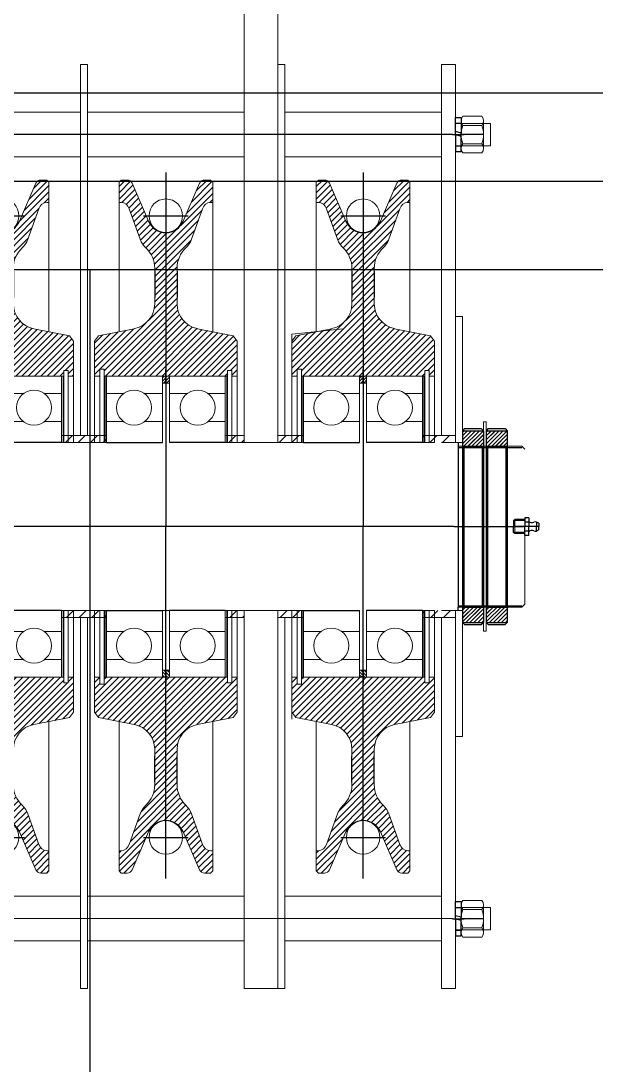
# Model space of a CAD drawing. Extents: x 1767995 to 4174245, y 542814 to 862564.
# Drawn here: x 2119718 to 2120129, y 843341 to 844087 of the extents above; entities that cross this region are included whole.
import ezdxf

# ---------------------------------------------------------------- set-up
doc = ezdxf.new("R2010")
doc.units = 0
doc.header["$LTSCALE"] = 3500
doc.linetypes.add('CENTER', pattern=[2, 1.25, -0.25, 0.25, -0.25])
doc.linetypes.add('DASHED', pattern=[0.75, 0.5, -0.25])
for name, color, linetype, lineweight in [('1轮廓实线层', 7, 'Continuous', 30), ('5文本', 7, 'Continuous', 15), ('6标注线', 7, 'Continuous', 13)]:
    doc.layers.add(name, color=color, linetype=linetype, lineweight=lineweight)
for name, color, linetype in [('2细线层', 4, 'Continuous'), ('3中心线层', 1, 'CENTER'), ('4虚线层', 6, 'DASHED'), ('5剖面线层', 2, 'Continuous')]:
    doc.layers.add(name, color=color, linetype=linetype)
pattern_1 = [(45, (4083.5064, 16911.954), (-4.490128, 4.490128), [])]

# ---------------------------------------------------------------- blocks, each defined once
blk = doc.blocks.new('tec')
at = {"layer": '1轮廓实线层'}
for p, q in [((146662.62, 39751.69), (144310.62, 39751.69)), ((146662.62, 39625.69), (144310.62, 39625.69)), ((145549.62, 37051.69), (145549.62, 39625.69))]:
    blk.add_line(p, q, dxfattribs=at)
at = {"layer": '3中心线层'}
blk.add_line((146662.62, 39688.69), (144310.62, 39688.69), dxfattribs=at)
blk = doc.blocks.new('00')
at = {"layer": '1轮廓实线层'}
h = blk.add_hatch(dxfattribs=at)
h.set_pattern_fill('JIS_LC_20', color=6, scale=0.1, style=0)
h.paths.add_polyline_path([(34019.49, -29282.4), (34004.49, -29282.4), (34004.49, -29293.4), (34019.49, -29293.4)])
h.paths.add_polyline_path([(34019.49, -29293.4), (34004.49, -29293.4), (34005.49, -29294.4), (34018.49, -29294.4)])
h.paths.add_polyline_path([(34019.49, -29408.4), (34004.49, -29408.4), (34004.49, -29419.4), (34019.49, -29419.4)])
h.paths.add_polyline_path([(34018.49, -29407.4), (34005.49, -29407.4), (34004.49, -29408.4), (34019.49, -29408.4)])
for p, q in [((34005.99, -29280.9), (34004.49, -29282.4)), ((34004.49, -29282.4), (34019.49, -29282.4)), ((34004.49, -29282.4), (34004.49, -29419.4)), ((34005.99, -29280.9), (34017.99, -29280.9)), ((34017.99, -29280.9), (34019.49, -29282.4)), ((34019.49, -29282.4), (34019.49, -29419.4)), ((34004.49, -29293.4), (34019.49, -29293.4)), ((34004.49, -29293.4), (34005.49, -29294.4)), ((34005.49, -29294.4), (34018.49, -29294.4)), ((34005.49, -29294.4), (34005.49, -29407.4)), ((34018.49, -29294.4), (34019.49, -29293.4)), ((34018.49, -29294.4), (34018.49, -29407.4)), ((34004.49, -29408.4), (34005.49, -29407.4)), ((34004.49, -29408.4), (34019.49, -29408.4)), ((34005.49, -29407.4), (34018.49, -29407.4)), ((34018.49, -29407.4), (34019.49, -29408.4)), ((34004.49, -29419.4), (34019.49, -29419.4)), ((34005.99, -29420.9), (34004.49, -29419.4)), ((34005.99, -29420.9), (34017.99, -29420.9)), ((34017.99, -29420.9), (34019.49, -29419.4))]:
    blk.add_line(p, q)
at = {"layer": '3中心线层', "ltscale": 50}
blk.add_line((33998.29, -29350.9), (34031.03, -29350.9), dxfattribs=at)
blk = doc.blocks.new('t4acx')
at = {"layer": '5剖面线层'}
h = blk.add_hatch(dxfattribs=at)
h.set_pattern_fill('ANSI31', color=256, style=0)
h.set_pattern_definition([(45, (3773.7428, 390.6375), (-2.245064, 2.245064), [])])
h.paths.add_polyline_path([(4060.28, 1209.1), (4060.28, 1183.63, -0.358516), (4045.75, 1165.97), (4020.16, 1160.95), (4017.28, 1157.1), (4017.28, 1132.1), (4021.08, 1132.1), (4021.08, 1137.1), (4024.28, 1137.1), (4024.28, 1132.1), (4068.28, 1132.1), (4068.28, 1136.7), (4068.28, 1234.6, -0.299292), (4055.89, 1242.75), (4044.21, 1269.79, 0.291355), (4040.59, 1272.1), (4036.3, 1272.1), (4034.8, 1270.6), (4034.8, 1256.1), (4036.21, 1256.1, -0.338663), (4042, 1251.67), (4049.96, 1229.8, 0.116751), (4054.01, 1223.64, -0.206366)])
h.paths.add_polyline_path([(4068.28, 1234.6), (4068.28, 1132.1), (4110.78, 1132.1), (4112.28, 1132.1), (4112.28, 1136.1), (4115.48, 1136.1), (4115.48, 1132.1), (4119.28, 1132.1), (4119.28, 1157.1), (4116.4, 1160.95), (4090.82, 1165.97, -0.358516), (4076.28, 1183.63), (4076.28, 1209.1, -0.206366), (4082.55, 1223.64, 0.116751), (4086.6, 1229.8), (4094.56, 1251.67, -0.338663), (4100.35, 1256.1), (4101.76, 1256.1), (4101.76, 1270.6), (4100.26, 1272.1), (4095.98, 1272.1, 0.291355), (4092.35, 1269.79), (4080.68, 1242.75, -0.299292)])
h.paths.add_polyline_path([(4068.28, 917.1), (4068.28, 912.49), (4068.28, 814.6, -0.299292), (4080.68, 806.45), (4092.35, 779.41, 0.291355), (4095.98, 777.1), (4100.26, 777.1), (4101.76, 778.6), (4101.76, 793.1), (4100.35, 793.1, -0.338663), (4094.56, 797.53), (4086.6, 819.39, 0.116751), (4082.55, 825.55, -0.206366), (4076.28, 840.09), (4076.28, 865.56, -0.358516), (4090.82, 883.22), (4116.4, 888.25), (4119.28, 892.1), (4119.28, 917.1), (4115.48, 917.1), (4115.48, 913.1), (4112.28, 913.1), (4112.28, 917.1)])
h.paths.add_polyline_path([(4068.28, 917.1), (4025.78, 917.1), (4024.28, 917.1), (4024.28, 912.1), (4021.08, 912.1), (4021.08, 917.1), (4017.28, 917.1), (4017.28, 892.1), (4020.16, 888.25), (4045.75, 883.22, -0.358516), (4060.28, 865.56), (4060.28, 840.09, -0.206366), (4054.01, 825.55, 0.116751), (4049.96, 819.39), (4042, 797.53, -0.338663), (4036.21, 793.1), (4034.8, 793.1), (4034.8, 778.6), (4036.3, 777.1), (4040.59, 777.1, 0.291355), (4044.21, 779.41), (4055.89, 806.45, -0.299291), (4068.28, 814.6), (4068.28, 814.6)])
h = blk.add_hatch(dxfattribs=at)
h.set_pattern_fill('ANSI31', color=256, scale=0.5, style=0)
h.set_pattern_definition([(45, (3225.343, 1594.084), (-1.122532, 1.122532), [])])
h.paths.add_polyline_path([(4070.78, 1132.1), (4068.28, 1132.1), (4068.28, 1127.1), (4070.78, 1127.1)])
h.paths.add_polyline_path([(4068.28, 1132.1), (4065.78, 1132.1), (4065.78, 1127.1), (4068.28, 1127.1)])
h = blk.add_hatch(dxfattribs=at)
h.set_pattern_fill('ANSI31', color=256, scale=0.5, style=0)
h.set_pattern_definition([(315, (3225.343, 455.1103), (-1.122532, -1.122532), [])])
h.paths.add_polyline_path([(4070.78, 922.1), (4068.28, 922.1), (4068.28, 917.1), (4070.78, 917.1)])
h.paths.add_polyline_path([(4068.28, 922.1), (4065.78, 922.1), (4065.78, 917.1), (4068.28, 917.1)])
for p, q in [((4034.8, 1270.6), (4036.3, 1272.1)), ((4034.8, 1270.6), (4034.8, 1163.82)), ((4040.59, 1272.1), (4036.3, 1272.1)), ((4044.21, 1269.79), (4055.89, 1242.75)), ((4092.35, 1269.79), (4080.68, 1242.75)), ((4095.98, 1272.1), (4100.26, 1272.1)), ((4101.76, 1270.6), (4100.26, 1272.1)), ((4101.76, 1270.6), (4101.76, 1163.82)), ((4036.21, 1256.1), (4034.8, 1256.1)), ((4100.35, 1256.1), (4101.76, 1256.1)), ((4042, 1251.67), (4049.96, 1229.8)), ((4094.56, 1251.67), (4086.6, 1229.8)), ((4060.28, 1209.1), (4060.28, 1183.63)), ((4076.28, 1209.1), (4076.28, 1183.63)), ((4020.16, 1160.95), (4045.75, 1165.97)), ((4116.4, 1160.95), (4090.82, 1165.97)), ((4020.16, 1160.95), (4017.28, 1157.1)), ((4017.28, 1157.1), (4017.28, 1084.6)), ((4116.4, 1160.95), (4119.28, 1157.1)), ((4119.28, 1157.1), (4119.28, 1084.6)), ((4024.28, 1137.1), (4021.08, 1137.1)), ((4021.08, 1137.1), (4021.08, 1132.1)), ((4024.28, 1132.1), (4024.28, 1137.1)), ((4112.28, 1132.1), (4112.28, 1136.1)), ((4112.28, 1136.1), (4115.48, 1136.1)), ((4115.48, 1136.1), (4115.48, 1132.1)), ((4021.08, 1132.1), (4017.28, 1132.1)), ((4021.08, 1084.6), (4021.08, 1132.1)), ((4024.28, 1132.1), (4068.28, 1132.1)), ((4024.28, 1132.1), (4068.28, 1132.1)), ((4024.28, 1084.6), (4024.28, 1132.1)), ((4024.78, 1132.1), (4024.78, 1084.6)), ((4025.78, 1132.1), (4068.28, 1132.1)), ((4025.78, 1132.1), (4068.28, 1132.1)), ((4025.78, 1132.1), (4025.78, 1084.6)), ((4065.78, 1132.1), (4065.78, 1084.6)), ((4065.78, 1127.1), (4070.78, 1127.1)), ((4112.28, 1132.1), (4068.28, 1132.1)), ((4110.78, 1132.1), (4068.28, 1132.1)), ((4070.78, 1132.1), (4070.78, 1084.6)), ((4110.78, 1132.1), (4110.78, 1084.6)), ((4111.78, 1132.1), (4111.78, 1084.6)), ((4112.28, 1084.6), (4112.28, 1132.1)), ((4115.48, 1132.1), (4119.28, 1132.1)), ((4115.48, 1084.6), (4115.48, 1132.1)), ((4025.78, 1119.6), (4038.09, 1119.6)), ((4053.09, 1119.6), (4065.78, 1119.6)), ((4083.48, 1119.6), (4070.78, 1119.6)), ((4110.78, 1119.6), (4098.48, 1119.6)), ((4025.78, 1099.6), (4038.09, 1099.6)), ((4053.09, 1099.6), (4065.78, 1099.6)), ((4083.48, 1099.6), (4070.78, 1099.6)), ((4110.78, 1099.6), (4098.48, 1099.6)), ((4025.78, 1084.6), (4017.28, 1084.6)), ((4110.78, 1084.6), (4119.28, 1084.6)), ((4017.28, 892.1), (4017.28, 964.6)), ((4025.78, 964.6), (4017.28, 964.6)), ((4021.08, 917.1), (4021.08, 964.6)), ((4024.28, 917.1), (4024.28, 964.6)), ((4024.78, 964.6), (4024.78, 917.1)), ((4025.78, 917.1), (4025.78, 964.6)), ((4065.78, 917.1), (4065.78, 964.6)), ((4070.78, 917.1), (4070.78, 964.6)), ((4110.78, 917.1), (4110.78, 964.6)), ((4110.78, 964.6), (4119.28, 964.6)), ((4111.78, 964.6), (4111.78, 917.1)), ((4112.28, 917.1), (4112.28, 964.6)), ((4115.48, 917.1), (4115.48, 964.6)), ((4119.28, 892.1), (4119.28, 964.6)), ((4025.78, 949.6), (4038.09, 949.6)), ((4053.09, 949.6), (4065.78, 949.6)), ((4083.48, 949.6), (4070.78, 949.6)), ((4110.78, 949.6), (4098.48, 949.6)), ((4025.78, 929.6), (4038.09, 929.6)), ((4053.09, 929.6), (4065.78, 929.6)), ((4083.48, 929.6), (4070.78, 929.6)), ((4110.78, 929.6), (4098.48, 929.6)), ((4065.78, 922.1), (4070.78, 922.1)), ((4021.08, 917.1), (4017.28, 917.1)), ((4021.08, 912.1), (4021.08, 917.1)), ((4024.28, 912.1), (4021.08, 912.1)), ((4024.28, 917.1), (4068.28, 917.1)), ((4024.28, 917.1), (4068.28, 917.1)), ((4024.28, 917.1), (4024.28, 912.1)), ((4025.78, 917.1), (4068.28, 917.1)), ((4025.78, 917.1), (4068.28, 917.1)), ((4112.28, 917.1), (4068.28, 917.1)), ((4110.78, 917.1), (4068.28, 917.1)), ((4112.28, 917.1), (4112.28, 913.1)), ((4112.28, 913.1), (4115.48, 913.1)), ((4115.48, 913.1), (4115.48, 917.1)), ((4115.48, 917.1), (4119.28, 917.1)), ((4020.16, 888.25), (4017.28, 892.1)), ((4020.16, 888.25), (4045.75, 883.22)), ((4116.4, 888.25), (4090.82, 883.22)), ((4116.4, 888.25), (4119.28, 892.1)), ((4034.8, 778.6), (4034.8, 885.37)), ((4101.76, 778.6), (4101.76, 885.37)), ((4060.28, 840.09), (4060.28, 865.56)), ((4076.28, 840.09), (4076.28, 865.56)), ((4042, 797.53), (4049.96, 819.39)), ((4094.56, 797.53), (4086.6, 819.39)), ((4044.21, 779.41), (4055.89, 806.45)), ((4092.35, 779.41), (4080.68, 806.45)), ((4036.21, 793.1), (4034.8, 793.1)), ((4100.35, 793.1), (4101.76, 793.1)), ((4034.8, 778.6), (4036.3, 777.1)), ((4040.59, 777.1), (4036.3, 777.1)), ((4095.98, 777.1), (4100.26, 777.1)), ((4101.76, 778.6), (4100.26, 777.1))]:
    blk.add_line(p, q)
for centre in [(4045.59, 1109.6), (4090.98, 1109.6), (4045.59, 939.6), (4090.98, 939.6)]:
    blk.add_circle(centre, 12.5)
for centre, radius, start, end in [((4040.59, 1268.1), 4, 25.02496, 90), ((4095.98, 1268.1), 4, 90, 154.97504), ((4036.21, 1250.1), 6, 15.16257, 90), ((4100.35, 1250.1), 6, 90, 164.83743), ((4065, 1235.28), 16, 200.00412, 226.64097), ((4040.28, 1209.1), 20, 0, 46.64097), ((4096.28, 1209.1), 20, 133.35903, 180), ((4071.57, 1235.28), 16, 313.35903, 339.99588), ((4042.28, 1183.63), 18, 281.1057, 0), ((4094.28, 1183.63), 18, 180, 258.8943), ((4042.28, 865.56), 18, 0, 78.8943), ((4094.28, 865.56), 18, 101.1057, 180), ((4040.28, 840.09), 20, 313.35903, 0), ((4096.28, 840.09), 20, 180, 226.64097), ((4065, 813.92), 16, 133.35903, 159.99588), ((4071.57, 813.92), 16, 20.00412, 46.64097), ((4036.21, 799.1), 6, 270, 344.83743), ((4100.35, 799.1), 6, 195.16257, 270), ((4040.59, 781.1), 4, 270, 334.97504), ((4095.98, 781.1), 4, 205.02496, 270)]:
    blk.add_arc(centre, radius, start, end)
at = {"layer": '1轮廓实线层', "ltscale": 50}
for p, q in [((4060.28, 1207.11), (4060.28, 1188.24)), ((4076.28, 1207.11), (4076.28, 1188.24)), ((4060.28, 842.09), (4060.28, 860.95)), ((4076.28, 842.09), (4076.28, 860.95))]:
    blk.add_line(p, q, dxfattribs=at)
at = {"layer": '1轮廓实线层'}
for p, q in [((4025.78, 1084.6), (4065.78, 1084.6)), ((4025.78, 964.6), (4065.78, 964.6))]:
    blk.add_line(p, q, dxfattribs=at)
at = {"layer": '1轮廓实线层', "color": 0}
for p, q in [((4110.78, 1084.6), (4070.78, 1084.6)), ((4110.78, 964.6), (4070.78, 964.6))]:
    blk.add_line(p, q, dxfattribs=at)
at = {"layer": '1轮廓实线层'}
for centre, start, end in [((4068.28, 1248.1), 203.35189, 336.64811), ((4068.28, 801.1), 23.35189, 156.64811)]:
    blk.add_arc(centre, 13.5, start, end, dxfattribs=at)
at = {"layer": '3中心线层', "ltscale": 50}
for p, q in [((4068.28, 1277.63), (4068.28, 1024.6)), ((4125.25, 1024.6), (4011.32, 1024.6)), ((4068.28, 773.14), (4068.28, 1024.6))]:
    blk.add_line(p, q, dxfattribs=at)
at = {"layer": '3中心线层'}
for p, q in [((4052.28, 1246.6), (4084.28, 1246.6)), ((4068.28, 1127.1), (4068.28, 1136.7)), ((4068.28, 922.1), (4068.28, 912.49)), ((4052.28, 802.6), (4084.28, 802.6))]:
    blk.add_line(p, q, dxfattribs=at)
at = {"layer": '5文本'}
for centre in [(4068.28, 1246.6), (4068.28, 802.6)]:
    blk.add_circle(centre, 12, dxfattribs=at)
blk = doc.blocks.new('*U202')
blk.add_line((13.22, 4.1), (13.22, 2.05))
at = {"layer": '1轮廓实线层'}
for p, q in [((-11.18, 4.1), (-11.18, 0)), ((1.02, 4.1), (-11.18, 4.1)), ((-11.18, 0), (0, 0)), ((0, 0), (-1.1, 4.1)), ((13.22, 0), (0, 0)), ((1.02, 4.1), (2.12, 0)), ((1.02, 4.1), (13.22, 4.1)), ((13.22, 4.1), (13.22, 0))]:
    blk.add_line(p, q, dxfattribs=at)
at = {"layer": '3中心线层'}
blk.add_line((1.02, 6.2), (1.02, -2.1), dxfattribs=at)
at = {"layer": '4虚线层'}
for p, q in [((-7.08, 4.1), (-7.08, 0)), ((9.12, 4.1), (9.12, 0))]:
    blk.add_line(p, q, dxfattribs=at)
blk = doc.blocks.new('*U203')
for p, q in [((-15.9, -9.81), (-15.9, 9.81)), ((-14.71, 13.09), (-1.19, 13.09)), ((0, 9.81), (0, -9.81)), ((-14.71, 6.54), (-1.19, 6.54)), ((-14.71, -6.54), (-1.19, -6.54)), ((-1.19, -13.09), (-14.71, -13.09))]:
    blk.add_line(p, q)
for centre, radius, start, end in [((-10.82, 9.81), 5.08, 139.9424, 220.0576), ((-5.08, 9.81), 5.08, 319.9424, 40.0576), ((2.64, 0), 18.54, 159.34022, 200.65978), ((-18.54, 0), 18.54, 339.34022, 20.65978), ((-10.82, -9.81), 5.08, 139.9424, 220.0576), ((-5.08, -9.81), 5.08, 319.9424, 40.0576)]:
    blk.add_arc(centre, radius, start, end)
at = {"layer": '3中心线层'}
blk.add_line((-15.9, 0), (0, 0), dxfattribs=at)
blk = doc.blocks.new('A$C8d28a030')
at = {"layer": '5剖面线层'}
h = blk.add_hatch(dxfattribs=at)
h.set_pattern_fill('ANSI31', color=256, style=0)
h.set_pattern_definition([(45, (4592.1356, 17421.5817), (-2.245064, 2.245064), [])])
h.paths.add_polyline_path([(4878.68, 18240.05), (4878.68, 18214.58, -0.358516), (4864.14, 18196.91), (4838.55, 18191.89), (4835.68, 18188.04), (4835.68, 18163.04), (4839.48, 18163.04), (4839.48, 18168.04), (4842.68, 18168.04), (4842.68, 18163.04), (4886.68, 18163.04), (4886.68, 18167.65), (4886.68, 18265.54, -0.299292), (4874.28, 18273.69), (4862.61, 18300.73, 0.291355), (4858.98, 18303.04), (4854.7, 18303.04), (4853.2, 18301.54), (4853.2, 18287.04), (4854.61, 18287.04, -0.338663), (4860.4, 18282.61), (4868.36, 18260.75, 0.116751), (4872.41, 18254.59, -0.206366)])
h.paths.add_polyline_path([(4886.68, 18265.54), (4886.68, 18163.04), (4929.18, 18163.04), (4930.68, 18163.04), (4930.68, 18167.04), (4933.88, 18167.04), (4933.88, 18163.04), (4937.68, 18163.04), (4937.68, 18188.04), (4934.8, 18191.89), (4909.21, 18196.91, -0.358516), (4894.68, 18214.58), (4894.68, 18240.05, -0.206366), (4900.94, 18254.59, 0.116751), (4904.99, 18260.75), (4912.95, 18282.61, -0.338663), (4918.74, 18287.04), (4920.15, 18287.04), (4920.15, 18301.54), (4918.65, 18303.04), (4914.37, 18303.04, 0.291355), (4910.74, 18300.73), (4899.07, 18273.69, -0.299292)])
h.paths.add_polyline_path([(4886.68, 17948.04), (4886.68, 17943.44), (4886.68, 17845.54, -0.299292), (4899.07, 17837.39), (4910.74, 17810.35, 0.291355), (4914.37, 17808.04), (4918.65, 17808.04), (4920.15, 17809.54), (4920.15, 17824.04), (4918.74, 17824.04, -0.338663), (4912.95, 17828.47), (4904.99, 17850.34, 0.116751), (4900.94, 17856.5, -0.206366), (4894.68, 17871.04), (4894.68, 17896.51, -0.358516), (4909.21, 17914.17), (4934.8, 17919.19), (4937.68, 17923.04), (4937.68, 17948.04), (4933.88, 17948.04), (4933.88, 17944.04), (4930.68, 17944.04), (4930.68, 17948.04)])
h.paths.add_polyline_path([(4886.68, 17948.04), (4844.18, 17948.04), (4842.68, 17948.04), (4842.68, 17943.04), (4839.48, 17943.04), (4839.48, 17948.04), (4835.68, 17948.04), (4835.68, 17923.04), (4838.55, 17919.19), (4864.14, 17914.17, -0.358516), (4878.68, 17896.51), (4878.68, 17871.04, -0.206366), (4872.41, 17856.5, 0.116751), (4868.36, 17850.34), (4860.4, 17828.47, -0.338663), (4854.61, 17824.04), (4853.2, 17824.04), (4853.2, 17809.54), (4854.7, 17808.04), (4858.98, 17808.04, 0.291355), (4862.61, 17810.35), (4874.28, 17837.39, -0.299291), (4886.68, 17845.54), (4886.68, 17845.54)])
h = blk.add_hatch(dxfattribs=at)
h.set_pattern_fill('ANSI31', color=256, style=0)
h.set_pattern_definition([(45, (4733.1356, 17421.5817), (-2.245064, 2.245064), [])])
h.paths.add_polyline_path([(5019.68, 18240.05), (5019.68, 18214.58, -0.358516), (5005.14, 18196.91), (4979.55, 18191.89), (4976.68, 18188.04), (4976.68, 18163.04), (4980.48, 18163.04), (4980.48, 18168.04), (4983.68, 18168.04), (4983.68, 18163.04), (5027.68, 18163.04), (5027.68, 18167.65), (5027.68, 18265.54, -0.299292), (5015.28, 18273.69), (5003.61, 18300.73, 0.291355), (4999.98, 18303.04), (4995.7, 18303.04), (4994.2, 18301.54), (4994.2, 18287.04), (4995.61, 18287.04, -0.338663), (5001.4, 18282.61), (5009.36, 18260.75, 0.116751), (5013.41, 18254.59, -0.206366)])
h.paths.add_polyline_path([(5027.68, 18265.54), (5027.68, 18163.04), (5070.18, 18163.04), (5071.68, 18163.04), (5071.68, 18167.04), (5074.88, 18167.04), (5074.88, 18163.04), (5078.68, 18163.04), (5078.68, 18188.04), (5075.8, 18191.89), (5050.21, 18196.91, -0.358516), (5035.68, 18214.58), (5035.68, 18240.05, -0.206366), (5041.94, 18254.59, 0.116751), (5045.99, 18260.75), (5053.95, 18282.61, -0.338663), (5059.74, 18287.04), (5061.15, 18287.04), (5061.15, 18301.54), (5059.65, 18303.04), (5055.37, 18303.04, 0.291355), (5051.74, 18300.73), (5040.07, 18273.69, -0.299292)])
h.paths.add_polyline_path([(5027.68, 17948.04), (5027.68, 17943.44), (5027.68, 17845.54, -0.299292), (5040.07, 17837.39), (5051.74, 17810.35, 0.291355), (5055.37, 17808.04), (5059.65, 17808.04), (5061.15, 17809.54), (5061.15, 17824.04), (5059.74, 17824.04, -0.338663), (5053.95, 17828.47), (5045.99, 17850.34, 0.116751), (5041.94, 17856.5, -0.206366), (5035.68, 17871.04), (5035.68, 17896.51, -0.358516), (5050.21, 17914.17), (5075.8, 17919.19), (5078.68, 17923.04), (5078.68, 17948.04), (5074.88, 17948.04), (5074.88, 17944.04), (5071.68, 17944.04), (5071.68, 17948.04)])
h.paths.add_polyline_path([(5027.68, 17948.04), (4985.18, 17948.04), (4983.68, 17948.04), (4983.68, 17943.04), (4980.48, 17943.04), (4980.48, 17948.04), (4976.68, 17948.04), (4976.68, 17923.04), (4979.55, 17919.19), (5005.14, 17914.17, -0.358516), (5019.68, 17896.51), (5019.68, 17871.04, -0.206366), (5013.41, 17856.5, 0.116751), (5009.36, 17850.34), (5001.4, 17828.47, -0.338663), (4995.61, 17824.04), (4994.2, 17824.04), (4994.2, 17809.54), (4995.7, 17808.04), (4999.98, 17808.04, 0.291355), (5003.61, 17810.35), (5015.28, 17837.39, -0.299291), (5027.68, 17845.54), (5027.68, 17845.54)])
h = blk.add_hatch(dxfattribs=at)
h.set_pattern_fill('ANSI31', color=256, scale=0.5, style=0)
h.set_pattern_definition([(45, (4043.7358, 18625.0282), (-1.122532, 1.122532), [])])
h.paths.add_polyline_path([(4889.18, 18163.04), (4886.68, 18163.04), (4886.68, 18158.04), (4889.18, 18158.04)])
h.paths.add_polyline_path([(4886.68, 18163.04), (4884.18, 18163.04), (4884.18, 18158.04), (4886.68, 18158.04)])
h = blk.add_hatch(dxfattribs=at)
h.set_pattern_fill('ANSI31', color=256, scale=0.5, style=0)
h.set_pattern_definition([(45, (4184.7358, 18625.0282), (-1.122532, 1.122532), [])])
h.paths.add_polyline_path([(5030.18, 18163.04), (5027.68, 18163.04), (5027.68, 18158.04), (5030.18, 18158.04)])
h.paths.add_polyline_path([(5027.68, 18163.04), (5025.18, 18163.04), (5025.18, 18158.04), (5027.68, 18158.04)])
h = blk.add_hatch(dxfattribs=at)
h.set_pattern_fill('ANSI31', color=256, scale=2, style=0)
h.set_pattern_definition(pattern_1)
h.paths.add_polyline_path([(4844.18, 18120.54), (4825.68, 18120.54), (4812.18, 18120.54), (4812.18, 18115.54), (4830.68, 18115.54), (4844.18, 18115.54)])
h.paths.add_polyline_path([(4942.68, 18120.54), (4929.18, 18120.54), (4929.18, 18115.54), (4942.68, 18115.54)])
h.paths.add_polyline_path([(4844.18, 17995.54), (4830.68, 17995.54), (4812.18, 17995.54), (4812.18, 17990.54), (4825.68, 17990.54), (4844.18, 17990.54)])
h.paths.add_polyline_path([(4942.68, 17995.54), (4929.18, 17995.54), (4929.18, 17990.54), (4942.68, 17990.54)])
h = blk.add_hatch(dxfattribs=at)
h.set_pattern_fill('ANSI31', color=256, scale=2, style=0)
h.set_pattern_definition(pattern_1)
h.paths.add_polyline_path([(4985.18, 18120.54), (4966.68, 18120.54), (4966.68, 18115.54), (4985.18, 18115.54)])
h.paths.add_polyline_path([(5093.68, 18120.54), (5070.18, 18120.54), (5070.18, 18115.54), (5083.68, 18115.54), (5093.68, 18115.54)])
h.paths.add_polyline_path([(4985.18, 17995.54), (4966.68, 17995.54), (4966.68, 17990.54), (4985.18, 17990.54)])
h.paths.add_polyline_path([(5093.68, 17995.54), (5083.68, 17995.54), (5070.18, 17995.54), (5070.18, 17990.54), (5093.68, 17990.54)])
h = blk.add_hatch(dxfattribs=at)
h.set_pattern_fill('ANSI31', color=256, scale=0.5, style=0)
h.set_pattern_definition([(315, (4043.7358, 17486.0544), (-1.122532, -1.122532), [])])
h.paths.add_polyline_path([(4889.18, 17953.04), (4886.68, 17953.04), (4886.68, 17948.04), (4889.18, 17948.04)])
h.paths.add_polyline_path([(4886.68, 17953.04), (4884.18, 17953.04), (4884.18, 17948.04), (4886.68, 17948.04)])
h = blk.add_hatch(dxfattribs=at)
h.set_pattern_fill('ANSI31', color=256, scale=0.5, style=0)
h.set_pattern_definition([(315, (4184.7358, 17486.0544), (-1.122532, -1.122532), [])])
h.paths.add_polyline_path([(5030.18, 17953.04), (5027.68, 17953.04), (5027.68, 17948.04), (5030.18, 17948.04)])
h.paths.add_polyline_path([(5027.68, 17953.04), (5025.18, 17953.04), (5025.18, 17948.04), (5027.68, 17948.04)])
for p, q in [((4942.68, 18115.54), (4942.68, 18845.54)), ((4966.68, 18115.54), (4966.68, 18845.54)), ((4825.68, 18120.54), (4825.68, 18385.54)), ((4825.68, 18385.54), (4830.68, 18385.54)), ((4830.68, 18120.54), (4830.68, 18385.54)), ((4971.68, 18385.54), (4966.68, 18385.54)), ((4971.68, 18120.54), (4971.68, 18385.54)), ((5083.68, 18120.54), (5083.68, 18385.54)), ((5093.68, 18385.54), (5083.68, 18385.54)), ((5093.68, 18115.54), (5093.68, 18385.54)), ((4713.68, 18351.54), (4825.68, 18351.54)), ((4830.68, 18351.54), (4942.68, 18351.54)), ((5083.68, 18351.54), (4971.68, 18351.54)), ((5093.68, 18343.54), (5118.68, 18343.54)), ((5118.68, 18343.54), (5118.68, 18327.54)), ((5093.68, 18327.54), (5118.68, 18327.54)), ((4713.68, 18319.54), (4825.68, 18319.54)), ((4830.68, 18319.54), (4942.68, 18319.54)), ((5083.68, 18319.54), (4971.68, 18319.54)), ((4853.2, 18301.54), (4854.7, 18303.04)), ((4853.2, 18301.54), (4853.2, 18194.76)), ((4858.98, 18303.04), (4854.7, 18303.04)), ((4862.61, 18300.73), (4874.28, 18273.69)), ((4910.74, 18300.73), (4899.07, 18273.69)), ((4914.37, 18303.04), (4918.65, 18303.04)), ((4920.15, 18301.54), (4918.65, 18303.04)), ((4920.15, 18301.54), (4920.15, 18194.76)), ((4994.2, 18301.54), (4995.7, 18303.04)), ((4994.2, 18301.54), (4994.2, 18194.76)), ((4999.98, 18303.04), (4995.7, 18303.04)), ((5003.61, 18300.73), (5015.28, 18273.69)), ((5051.74, 18300.73), (5040.07, 18273.69)), ((5055.37, 18303.04), (5059.65, 18303.04)), ((5061.15, 18301.54), (5059.65, 18303.04)), ((5061.15, 18301.54), (5061.15, 18194.76)), ((4854.61, 18287.04), (4853.2, 18287.04)), ((4860.4, 18282.61), (4868.36, 18260.75)), ((4912.95, 18282.61), (4904.99, 18260.75)), ((4918.74, 18287.04), (4920.15, 18287.04)), ((4995.61, 18287.04), (4994.2, 18287.04)), ((5001.4, 18282.61), (5009.36, 18260.75)), ((5053.95, 18282.61), (5045.99, 18260.75)), ((5059.74, 18287.04), (5061.15, 18287.04)), ((4878.68, 18240.05), (4878.68, 18214.58)), ((4894.68, 18240.05), (4894.68, 18214.58)), ((5019.68, 18240.05), (5019.68, 18214.58)), ((5035.68, 18240.05), (5035.68, 18214.58)), ((5098.68, 18205.54), (5093.68, 18205.54)), ((5098.68, 18115.54), (5098.68, 18205.54)), ((4838.55, 18191.89), (4864.14, 18196.91)), ((4934.8, 18191.89), (4909.21, 18196.91)), ((4976.68, 18193.04), (5013.3, 18196.88)), ((4976.68, 18193.04), (4976.68, 18120.54)), ((4979.55, 18191.89), (5005.14, 18196.91)), ((5075.8, 18191.89), (5050.21, 18196.91)), ((4838.55, 18191.89), (4835.68, 18188.04)), ((4835.68, 18188.04), (4835.68, 18115.54)), ((4934.8, 18191.89), (4937.68, 18188.04)), ((4937.68, 18188.04), (4937.68, 18115.54)), ((4979.55, 18191.89), (4976.68, 18188.04)), ((4976.68, 18188.04), (4976.68, 18115.54)), ((5075.8, 18191.89), (5078.68, 18188.04)), ((5078.68, 18188.04), (5078.68, 18115.54)), ((4816.88, 18163.04), (4820.68, 18163.04)), ((4839.48, 18163.04), (4835.68, 18163.04)), ((4842.68, 18168.04), (4839.48, 18168.04)), ((4839.48, 18168.04), (4839.48, 18163.04)), ((4839.48, 18115.54), (4839.48, 18163.04)), ((4842.68, 18163.04), (4842.68, 18168.04)), ((4842.68, 18115.54), (4842.68, 18163.04)), ((4842.68, 18163.04), (4886.68, 18163.04)), ((4842.68, 18163.04), (4886.68, 18163.04)), ((4843.18, 18163.04), (4843.18, 18115.54)), ((4844.18, 18163.04), (4886.68, 18163.04)), ((4844.18, 18163.04), (4886.68, 18163.04)), ((4844.18, 18163.04), (4844.18, 18115.54)), ((4884.18, 18163.04), (4884.18, 18115.54)), ((4930.68, 18163.04), (4886.68, 18163.04)), ((4929.18, 18163.04), (4886.68, 18163.04)), ((4889.18, 18163.04), (4889.18, 18115.54)), ((4929.18, 18163.04), (4929.18, 18115.54)), ((4930.18, 18163.04), (4930.18, 18115.54)), ((4930.68, 18163.04), (4930.68, 18167.04)), ((4930.68, 18167.04), (4933.88, 18167.04)), ((4930.68, 18115.54), (4930.68, 18163.04)), ((4933.88, 18167.04), (4933.88, 18163.04)), ((4933.88, 18115.54), (4933.88, 18163.04)), ((4933.88, 18163.04), (4937.68, 18163.04)), ((4980.48, 18163.04), (4976.68, 18163.04)), ((4983.68, 18168.04), (4980.48, 18168.04)), ((4980.48, 18168.04), (4980.48, 18163.04)), ((4980.48, 18115.54), (4980.48, 18163.04)), ((4983.68, 18163.04), (4983.68, 18168.04)), ((4983.68, 18163.04), (5027.68, 18163.04)), ((4983.68, 18163.04), (5027.68, 18163.04)), ((4983.68, 18115.54), (4983.68, 18163.04)), ((4984.18, 18163.04), (4984.18, 18115.54)), ((4985.18, 18163.04), (5027.68, 18163.04)), ((4985.18, 18163.04), (5027.68, 18163.04)), ((4985.18, 18163.04), (4985.18, 18115.54)), ((5025.18, 18163.04), (5025.18, 18115.54)), ((5071.68, 18163.04), (5027.68, 18163.04)), ((5070.18, 18163.04), (5027.68, 18163.04)), ((5030.18, 18163.04), (5030.18, 18115.54)), ((5070.18, 18163.04), (5070.18, 18115.54)), ((5071.18, 18163.04), (5071.18, 18115.54)), ((5071.68, 18163.04), (5071.68, 18167.04)), ((5071.68, 18167.04), (5074.88, 18167.04)), ((5071.68, 18115.54), (5071.68, 18163.04)), ((5074.88, 18167.04), (5074.88, 18163.04)), ((5074.88, 18163.04), (5078.68, 18163.04)), ((5074.88, 18115.54), (5074.88, 18163.04)), ((4884.18, 18158.04), (4889.18, 18158.04)), ((5025.18, 18158.04), (5030.18, 18158.04)), ((4844.18, 18150.54), (4856.48, 18150.54)), ((4871.48, 18150.54), (4884.18, 18150.54)), ((4901.87, 18150.54), (4889.18, 18150.54)), ((4929.18, 18150.54), (4916.87, 18150.54)), ((4985.18, 18150.54), (4997.48, 18150.54)), ((5012.48, 18150.54), (5025.18, 18150.54)), ((5042.87, 18150.54), (5030.18, 18150.54)), ((5070.18, 18150.54), (5057.87, 18150.54)), ((4844.18, 18130.54), (4856.48, 18130.54)), ((4871.48, 18130.54), (4884.18, 18130.54)), ((4901.87, 18130.54), (4889.18, 18130.54)), ((4929.18, 18130.54), (4916.87, 18130.54)), ((4985.18, 18130.54), (4997.48, 18130.54)), ((5012.48, 18130.54), (5025.18, 18130.54)), ((5042.87, 18130.54), (5030.18, 18130.54)), ((5070.18, 18130.54), (5057.87, 18130.54)), ((5113.68, 18113.04), (5113.68, 18130.28)), ((5113.68, 18130.28), (5115.68, 18130.28)), ((5115.68, 18130.28), (5115.68, 18113.04)), ((4844.18, 18120.54), (4812.18, 18120.54)), ((4942.68, 18120.54), (4929.18, 18120.54)), ((4966.68, 18120.54), (4985.18, 18120.54)), ((5093.68, 18120.54), (5070.18, 18120.54)), ((4727.18, 18115.54), (4812.18, 18115.54)), ((4812.18, 18115.54), (4830.68, 18115.54)), ((4844.18, 18115.54), (4830.68, 18115.54)), ((4844.18, 18115.54), (4835.68, 18115.54)), ((4889.18, 18115.54), (4971.68, 18115.54)), ((4929.18, 18115.54), (4937.68, 18115.54)), ((5025.18, 18115.54), (4966.68, 18115.54)), ((4985.18, 18115.54), (4976.68, 18115.54)), ((5070.18, 18115.54), (5078.68, 18115.54)), ((5083.68, 18115.54), (5098.68, 18115.54)), ((5095.68, 18113.04), (5141.18, 18113.04)), ((5141.18, 18113.04), (5143.18, 18110.93)), ((5136.13, 18060.54), (5136.13, 18055.54)), ((5143.18, 18055.54), (5143.18, 18061.04)), ((5136.13, 18050.54), (5136.13, 18055.54)), ((5143.18, 18000.15), (5143.18, 18055.54)), ((5143.18, 18055.54), (5143.18, 18050.04)), ((5141.18, 17998.04), (5143.18, 18000.15)), ((4727.18, 17995.54), (4812.18, 17995.54)), ((4812.18, 17995.54), (4830.68, 17995.54)), ((4844.18, 17995.54), (4830.68, 17995.54)), ((4844.18, 17995.54), (4835.68, 17995.54)), ((4835.68, 17923.04), (4835.68, 17995.54)), ((4839.48, 17948.04), (4839.48, 17995.54)), ((4842.68, 17948.04), (4842.68, 17995.54)), ((4843.18, 17995.54), (4843.18, 17948.04)), ((4844.18, 17995.54), (4889.18, 17995.54)), ((4844.18, 17948.04), (4844.18, 17995.54)), ((4884.18, 17948.04), (4884.18, 17995.54)), ((4942.68, 17995.54), (4889.18, 17995.54)), ((4889.18, 17948.04), (4889.18, 17995.54)), ((4929.18, 17995.54), (4971.68, 17995.54)), ((4929.18, 17948.04), (4929.18, 17995.54)), ((4929.18, 17995.54), (4937.68, 17995.54)), ((4930.18, 17995.54), (4930.18, 17948.04)), ((4930.68, 17948.04), (4930.68, 17995.54)), ((4933.88, 17948.04), (4933.88, 17995.54)), ((4937.68, 17923.04), (4937.68, 17995.54)), ((4942.68, 17995.54), (4942.68, 17725.54)), ((4966.68, 17995.54), (4966.68, 17725.54)), ((4985.18, 17995.54), (4966.68, 17995.54)), ((4976.68, 17923.04), (4976.68, 17995.54)), ((4985.18, 17995.54), (4976.68, 17995.54)), ((4980.48, 17948.04), (4980.48, 17995.54)), ((4983.68, 17948.04), (4983.68, 17995.54)), ((4984.18, 17995.54), (4984.18, 17948.04)), ((4985.18, 17948.04), (4985.18, 17995.54)), ((5025.18, 17948.04), (5025.18, 17995.54)), ((5030.18, 17948.04), (5030.18, 17995.54)), ((5070.18, 17948.04), (5070.18, 17995.54)), ((5070.18, 17995.54), (5078.68, 17995.54)), ((5071.18, 17995.54), (5071.18, 17948.04)), ((5071.68, 17948.04), (5071.68, 17995.54)), ((5074.88, 17948.04), (5074.88, 17995.54)), ((5078.68, 17923.04), (5078.68, 17995.54)), ((5083.68, 17995.54), (5098.68, 17995.54)), ((5093.68, 17995.54), (5093.68, 17725.54)), ((5095.67, 17998.04), (5141.18, 17998.04)), ((5098.68, 17995.54), (5098.68, 17905.54)), ((5113.68, 17998.04), (5113.68, 17980.8)), ((5115.68, 17980.8), (5115.68, 17998.04)), ((4844.18, 17990.54), (4812.18, 17990.54)), ((4825.68, 17990.54), (4825.68, 17725.54)), ((4830.68, 17990.54), (4830.68, 17725.54)), ((4942.68, 17990.54), (4929.18, 17990.54)), ((4966.68, 17990.54), (4985.18, 17990.54)), ((4971.68, 17990.54), (4971.68, 17725.54)), ((4976.68, 17918.04), (4976.68, 17990.54)), ((5093.68, 17990.54), (5070.18, 17990.54)), ((5083.68, 17990.54), (5083.68, 17725.54)), ((4844.18, 17980.54), (4856.48, 17980.54)), ((4871.48, 17980.54), (4884.18, 17980.54)), ((4901.87, 17980.54), (4889.18, 17980.54)), ((4929.18, 17980.54), (4916.87, 17980.54)), ((4985.18, 17980.54), (4997.48, 17980.54)), ((5012.48, 17980.54), (5025.18, 17980.54)), ((5042.87, 17980.54), (5030.18, 17980.54)), ((5070.18, 17980.54), (5057.87, 17980.54)), ((5113.68, 17980.8), (5115.68, 17980.8)), ((4844.18, 17960.54), (4856.48, 17960.54)), ((4871.48, 17960.54), (4884.18, 17960.54)), ((4901.87, 17960.54), (4889.18, 17960.54)), ((4929.18, 17960.54), (4916.87, 17960.54)), ((4985.18, 17960.54), (4997.48, 17960.54)), ((5012.48, 17960.54), (5025.18, 17960.54)), ((5042.87, 17960.54), (5030.18, 17960.54)), ((5070.18, 17960.54), (5057.87, 17960.54)), ((4839.48, 17948.04), (4835.68, 17948.04)), ((4839.48, 17943.04), (4839.48, 17948.04)), ((4842.68, 17948.04), (4886.68, 17948.04)), ((4842.68, 17948.04), (4886.68, 17948.04)), ((4842.68, 17948.04), (4842.68, 17943.04)), ((4844.18, 17948.04), (4886.68, 17948.04)), ((4844.18, 17948.04), (4886.68, 17948.04)), ((4884.18, 17953.04), (4889.18, 17953.04)), ((4930.68, 17948.04), (4886.68, 17948.04)), ((4929.18, 17948.04), (4886.68, 17948.04)), ((4930.68, 17948.04), (4930.68, 17944.04)), ((4933.88, 17944.04), (4933.88, 17948.04)), ((4933.88, 17948.04), (4937.68, 17948.04)), ((4980.48, 17948.04), (4976.68, 17948.04)), ((4980.48, 17943.04), (4980.48, 17948.04)), ((4983.68, 17948.04), (5027.68, 17948.04)), ((4983.68, 17948.04), (5027.68, 17948.04)), ((4983.68, 17948.04), (4983.68, 17943.04)), ((4985.18, 17948.04), (5027.68, 17948.04)), ((4985.18, 17948.04), (5027.68, 17948.04)), ((5025.18, 17953.04), (5030.18, 17953.04)), ((5071.68, 17948.04), (5027.68, 17948.04)), ((5070.18, 17948.04), (5027.68, 17948.04)), ((5071.68, 17948.04), (5071.68, 17944.04)), ((5074.88, 17944.04), (5074.88, 17948.04)), ((5074.88, 17948.04), (5078.68, 17948.04)), ((4842.68, 17943.04), (4839.48, 17943.04)), ((4930.68, 17944.04), (4933.88, 17944.04)), ((4983.68, 17943.04), (4980.48, 17943.04)), ((5071.68, 17944.04), (5074.88, 17944.04)), ((4838.55, 17919.19), (4835.68, 17923.04)), ((4838.55, 17919.19), (4864.14, 17914.17)), ((4934.8, 17919.19), (4909.21, 17914.17)), ((4934.8, 17919.19), (4937.68, 17923.04)), ((4979.55, 17919.19), (4976.68, 17923.04)), ((4979.55, 17919.19), (5005.14, 17914.17)), ((5075.8, 17919.19), (5050.21, 17914.17)), ((5075.8, 17919.19), (5078.68, 17923.04)), ((4853.2, 17809.54), (4853.2, 17916.32)), ((4920.15, 17809.54), (4920.15, 17916.32)), ((4994.2, 17809.54), (4994.2, 17916.32)), ((5061.15, 17809.54), (5061.15, 17916.32)), ((5098.68, 17905.54), (5093.68, 17905.54)), ((4878.68, 17871.04), (4878.68, 17896.51)), ((4894.68, 17871.04), (4894.68, 17896.51)), ((5019.68, 17871.04), (5019.68, 17896.51)), ((5035.68, 17871.04), (5035.68, 17896.51)), ((4860.4, 17828.47), (4868.36, 17850.34)), ((4912.95, 17828.47), (4904.99, 17850.34)), ((5001.4, 17828.47), (5009.36, 17850.34)), ((5053.95, 17828.47), (5045.99, 17850.34)), ((4862.61, 17810.35), (4874.28, 17837.39)), ((4910.74, 17810.35), (4899.07, 17837.39)), ((5003.61, 17810.35), (5015.28, 17837.39)), ((5051.74, 17810.35), (5040.07, 17837.39)), ((4854.61, 17824.04), (4853.2, 17824.04)), ((4918.74, 17824.04), (4920.15, 17824.04)), ((4995.61, 17824.04), (4994.2, 17824.04)), ((5059.74, 17824.04), (5061.15, 17824.04)), ((4853.2, 17809.54), (4854.7, 17808.04)), ((4858.98, 17808.04), (4854.7, 17808.04)), ((4914.37, 17808.04), (4918.65, 17808.04)), ((4920.15, 17809.54), (4918.65, 17808.04)), ((4994.2, 17809.54), (4995.7, 17808.04)), ((4999.98, 17808.04), (4995.7, 17808.04)), ((5055.37, 17808.04), (5059.65, 17808.04)), ((5061.15, 17809.54), (5059.65, 17808.04)), ((4713.68, 17791.54), (4825.68, 17791.54)), ((4830.68, 17791.54), (4942.68, 17791.54)), ((5083.68, 17791.54), (4971.68, 17791.54)), ((5093.68, 17783.43), (5118.68, 17783.43)), ((5118.68, 17783.43), (5118.68, 17767.43)), ((5093.68, 17767.43), (5118.68, 17767.43)), ((4713.68, 17759.54), (4825.68, 17759.54)), ((4830.68, 17759.54), (4942.68, 17759.54)), ((5083.68, 17759.54), (4971.68, 17759.54)), ((4825.68, 17725.54), (4830.68, 17725.54)), ((4966.68, 17725.54), (4942.68, 17725.54)), ((4971.68, 17725.54), (4966.68, 17725.54)), ((5093.68, 17725.54), (5083.68, 17725.54))]:
    blk.add_line(p, q)
for centre in [(4863.98, 18140.54), (4909.37, 18140.54), (5004.98, 18140.54), (5050.37, 18140.54), (4863.98, 17970.54), (4909.37, 17970.54), (5004.98, 17970.54), (5050.37, 17970.54)]:
    blk.add_circle(centre, 12.5)
for centre, radius, start, end in [((4858.98, 18299.04), 4, 25.02496, 90), ((4914.37, 18299.04), 4, 90, 154.97504), ((4999.98, 18299.04), 4, 25.02496, 90), ((5055.37, 18299.04), 4, 90, 154.97504), ((4854.61, 18281.04), 6, 15.16257, 90), ((4918.74, 18281.04), 6, 90, 164.83743), ((4995.61, 18281.04), 6, 15.16257, 90), ((5059.74, 18281.04), 6, 90, 164.83743), ((4883.39, 18266.22), 16, 200.00412, 226.64097), ((4889.96, 18266.22), 16, 313.35903, 339.99588), ((5024.39, 18266.22), 16, 200.00412, 226.64097), ((5030.96, 18266.22), 16, 313.35903, 339.99588), ((4858.68, 18240.05), 20, 0, 46.64097), ((4914.68, 18240.05), 20, 133.35903, 180), ((4999.68, 18240.05), 20, 0, 46.64097), ((5055.68, 18240.05), 20, 133.35903, 180), ((4860.68, 18214.58), 18, 281.1057, 0), ((4912.68, 18214.58), 18, 180, 258.8943), ((5001.68, 18214.58), 18, 281.1057, 0), ((5053.68, 18214.58), 18, 180, 258.8943), ((4860.68, 17896.51), 18, 0, 78.8943), ((4912.68, 17896.51), 18, 101.1057, 180), ((5001.68, 17896.51), 18, 0, 78.8943), ((5053.68, 17896.51), 18, 101.1057, 180), ((4858.68, 17871.04), 20, 313.35903, 0), ((4914.68, 17871.04), 20, 180, 226.64097), ((4999.68, 17871.04), 20, 313.35903, 0), ((5055.68, 17871.04), 20, 180, 226.64097), ((4883.39, 17844.86), 16, 133.35903, 159.99588), ((4889.96, 17844.86), 16, 20.00412, 46.64097), ((5024.39, 17844.86), 16, 133.35903, 159.99588), ((5030.96, 17844.86), 16, 20.00412, 46.64097), ((4854.61, 17830.04), 6, 270, 344.83743), ((4918.74, 17830.04), 6, 195.16257, 270), ((4995.61, 17830.04), 6, 270, 344.83743), ((5059.74, 17830.04), 6, 195.16257, 270), ((4858.98, 17812.04), 4, 270, 334.97504), ((4914.37, 17812.04), 4, 205.02496, 270), ((4999.98, 17812.04), 4, 270, 334.97504), ((5055.37, 17812.04), 4, 205.02496, 270)]:
    blk.add_arc(centre, radius, start, end)
at = {"layer": '1轮廓实线层', "ltscale": 50}
for p, q in [((4878.68, 18238.05), (4878.68, 18219.19)), ((4894.68, 18238.05), (4894.68, 18219.19)), ((5019.68, 18238.05), (5019.68, 18219.19)), ((5035.68, 18238.05), (5035.68, 18219.19)), ((4878.68, 17873.03), (4878.68, 17891.9)), ((4894.68, 17873.03), (4894.68, 17891.9)), ((5019.68, 17873.03), (5019.68, 17891.9)), ((5035.68, 17873.03), (5035.68, 17891.9))]:
    blk.add_line(p, q, dxfattribs=at)
at = {"layer": '1轮廓实线层'}
for p, q in [((4844.18, 18115.54), (4884.18, 18115.54)), ((4985.18, 18115.54), (5025.18, 18115.54)), ((5135.18, 18059.79), (5136.13, 18060.54)), ((5135.18, 18059.79), (5135.18, 18055.54)), ((5143.18, 18060.54), (5136.13, 18060.54)), ((5143.18, 18061.89), (5143.18, 18055.54)), ((5146.18, 18061.89), (5143.18, 18061.89)), ((5146.18, 18058.72), (5143.18, 18058.72)), ((5146.18, 18061.89), (5146.18, 18055.54)), ((5151.58, 18058.77), (5151.58, 18055.54)), ((5153.18, 18057.94), (5151.58, 18058.77)), ((5135.18, 18051.29), (5135.18, 18055.54)), ((5136.13, 18050.54), (5135.18, 18051.29)), ((5143.18, 18049.19), (5143.18, 18055.54)), ((5146.18, 18052.37), (5143.18, 18052.37)), ((5146.18, 18049.19), (5146.18, 18055.54)), ((5151.58, 18052.31), (5151.58, 18055.54)), ((5153.18, 18053.14), (5151.58, 18052.31)), ((5153.18, 18057.94), (5153.18, 18055.54)), ((5153.18, 18057.94), (5153.18, 18055.54)), ((5153.18, 18053.14), (5153.18, 18055.54)), ((5153.18, 18053.14), (5153.18, 18055.54)), ((5143.18, 18050.54), (5136.13, 18050.54)), ((5146.18, 18049.19), (5143.18, 18049.19)), ((4844.18, 17995.54), (4884.18, 17995.54)), ((4985.18, 17995.54), (5025.18, 17995.54))]:
    blk.add_line(p, q, dxfattribs=at)
at = {"layer": '1轮廓实线层', "color": 0}
for p, q in [((4929.18, 18115.54), (4889.18, 18115.54)), ((5070.18, 18115.54), (5030.18, 18115.54)), ((4929.18, 17995.54), (4889.18, 17995.54)), ((5070.18, 17995.54), (5030.18, 17995.54))]:
    blk.add_line(p, q, dxfattribs=at)
at = {"layer": '1轮廓实线层', "color": 6}
for p, q in [((5095.67, 18113), (5095.67, 17998)), ((5095.67, 18112.04), (5141.18, 18112.04)), ((5095.68, 18115.54), (5095.68, 18113.04)), ((5095.67, 17999.04), (5141.18, 17999.04)), ((5095.68, 17995.54), (5095.68, 17998.04))]:
    blk.add_line(p, q, dxfattribs=at)
at = {"layer": '1轮廓实线层'}
for centre, radius, start, end in [((4886.68, 18279.04), 13.5, 203.35189, 336.64811), ((5027.68, 18279.04), 13.5, 203.35189, 336.64811), ((5148.39, 18061.64), 3.3, 227.83629, 292.44561), ((5150.91, 18055.54), 3.3, 78.34162, 112.4456), ((5148.39, 18049.44), 3.3, 67.5544, 132.16371), ((5150.91, 18055.54), 3.3, 247.55439, 281.65838), ((4886.68, 17832.04), 13.5, 23.35189, 156.64811), ((5027.68, 17832.04), 13.5, 23.35189, 156.64811)]:
    blk.add_arc(centre, radius, start, end, dxfattribs=at)
at = {"layer": '2细线层'}
for p, q in [((5143.18, 18059.79), (5135.18, 18059.79)), ((5143.18, 18051.29), (5135.18, 18051.29))]:
    blk.add_line(p, q, dxfattribs=at)
at = {"layer": '3中心线层'}
for p, q in [((5091.58, 18335.54), (4441.68, 18335.54)), ((4870.68, 18277.54), (4902.68, 18277.54)), ((5011.68, 18277.54), (5043.68, 18277.54)), ((4886.68, 18158.04), (4886.68, 18167.65)), ((5027.68, 18158.04), (5027.68, 18167.65)), ((5092.48, 18055.54), (4389.14, 18055.54)), ((5153.18, 18055.54), (5135.18, 18055.54)), ((5153.18, 18055.54), (5135.18, 18055.54)), ((5153.18, 18055.54), (5135.18, 18055.54)), ((4886.68, 17953.04), (4886.68, 17943.44)), ((5027.68, 17953.04), (5027.68, 17943.44)), ((4870.68, 17833.54), (4902.68, 17833.54)), ((5011.68, 17833.54), (5043.68, 17833.54)), ((5091.58, 17775.43), (4441.68, 17775.54))]:
    blk.add_line(p, q, dxfattribs=at)
at = {"layer": '3中心线层', "ltscale": 50}
for p, q in [((4886.68, 18308.57), (4886.68, 18055.54)), ((5027.68, 18308.57), (5027.68, 18055.54)), ((4943.64, 18055.54), (4829.71, 18055.54)), ((4886.68, 17804.09), (4886.68, 18055.54)), ((5084.64, 18055.54), (4970.71, 18055.54)), ((5027.68, 17804.09), (5027.68, 18055.54))]:
    blk.add_line(p, q, dxfattribs=at)
at = {"layer": '5文本'}
for centre in [(4886.68, 18277.54), (5027.68, 18277.54), (4886.68, 17833.54), (5027.68, 17833.54)]:
    blk.add_circle(centre, 12, dxfattribs=at)
at = {"xscale": -1, "rotation": 90}
for p in [(5097.78, 18336.57), (5097.78, 17776.45)]:
    blk.add_blockref('*U202', p, dxfattribs=at)
at = {"xscale": -1}
for p in [(5097.78, 18335.54), (5097.78, 17775.43)]:
    blk.add_blockref('*U203', p, dxfattribs=at)
blk.add_blockref('t4acx', (701.39, 17030.94))
at = {"layer": '1轮廓实线层'}
blk.add_blockref('tec', (-140716.95, -21386.65), dxfattribs=at)
at = {"layer": '1轮廓实线层', "color": 6}
for p in [(-28905.82, 47406.44), (-28888.82, 47406.44)]:
    blk.add_blockref('00', p, dxfattribs=at)

msp = doc.modelspace()

# ---------------------------------------------------------------- block references
at = {"layer": '6标注线'}
msp.add_blockref('A$C8d28a030', (2114935.05, 825670.47), dxfattribs=at)

doc.saveas('drawing.dxf')
